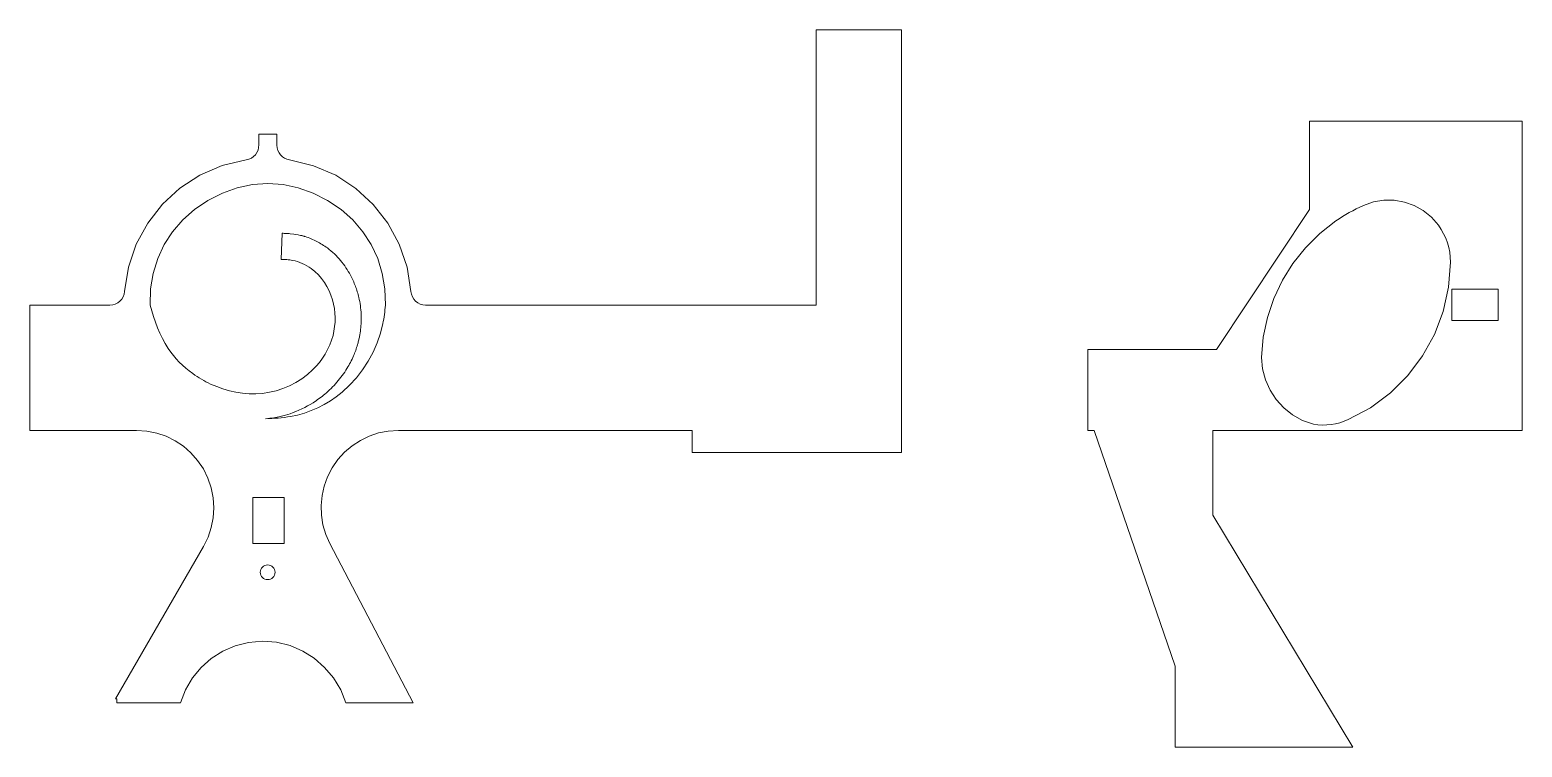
# Model space of a CAD drawing. Header units: millimetres. Extents: x -311 to 499, y -240 to 149.
import ezdxf

# ---------------------------------------------------------------- set-up
doc = ezdxf.new("R2010")
doc.units = ezdxf.units.MM
doc.header["$MEASUREMENT"] = 0
doc.layers.add('layer 1', color=7, linetype='Continuous')

msp = doc.modelspace()

# ---------------------------------------------------------------- linework, layer by layer
at = {"layer": 'layer 1', "color": 230, "lineweight": 9}
for points in [[(-184.8707, -182.4428), (-177.2482, -183.0355), (-169.9464, -184.8548), (-163.0849, -187.8021), (-156.7833, -191.7788), (-151.1613, -196.6861), (-146.3386, -202.4254), (-142.4346, -208.898), (-139.5691, -216.0053), (-103.0813, -216.0053), (-148.3385, -129.4696), (-150.5581, -124.4801), (-152.0905, -119.3199), (-152.9392, -114.0525), (-153.1077, -108.7416), (-152.5995, -103.4508), (-151.4183, -98.2435), (-149.5675, -93.1834), (-147.0506, -88.334), (-143.929, -83.8456), (-140.3002, -79.848), (-136.222, -76.3739), (-131.7526, -73.4563), (-126.9498, -71.1278), (-121.8716, -69.4213), (-116.576, -68.3695), (-111.121, -68.0053), (-61.5221, -68.0053), (46.2779, -68.0053), (48.4779, -68.0053), (48.4779, -70.2053), (48.4779, -80.0053), (108.7516, -80.0053), (162.2779, -80.0053), (162.2779, 149.4904), (115.9287, 149.4904), (115.9287, 2.1947), (115.9287, -0.0053), (113.7287, -0.0053), (-0.0713, -0.0053), (-96.3139, -0.0053), (-97.8492, 0.1413), (-99.2884, 0.565), (-100.6026, 1.2388), (-101.763, 2.1358), (-102.7411, 3.2291), (-103.5079, 4.4918), (-104.0348, 5.8971), (-104.2931, 7.4179), (-106.4107, 20.6817), (-110.6592, 33.1217), (-116.8489, 44.5312), (-124.7903, 54.7039), (-134.2939, 63.4332), (-145.1702, 70.5126), (-157.2295, 75.7357), (-170.2824, 78.8958), (-171.6959, 79.2447), (-172.9914, 79.8272), (-174.1471, 80.6178), (-175.1415, 81.5911), (-175.9528, 82.7217), (-176.5593, 83.9843), (-176.9393, 85.3534), (-177.0713, 86.8036), (-177.0713, 92.832), (-186.925, 92.832), (-186.925, 87.0663), (-187.0185, 85.5793), (-187.3742, 84.1716), (-187.9691, 82.8706), (-188.7802, 81.7036), (-189.7845, 80.6979), (-190.9593, 79.8808), (-192.2814, 79.2796), (-193.728, 78.9216), (-206.8096, 75.7747), (-218.9002, 70.5609), (-229.808, 63.4862), (-239.3409, 54.7569), (-247.3072, 44.5792), (-253.515, 33.1594), (-257.7723, 20.7035), (-259.8872, 7.4179), (-260.1441, 5.8971), (-260.6704, 4.4923), (-261.4372, 3.2301), (-262.4155, 2.1373), (-263.5765, 1.2407), (-264.8912, 0.5669), (-266.3308, 0.1426), (-267.8663, -0.0053), (-311.3382, -0.0053), (-311.3382, -68.0053), (-253.3697, -68.0053), (-247.8064, -68.3645), (-242.4213, -69.44), (-237.2718, -71.1964), (-232.4156, -73.5986), (-227.9103, -76.6113), (-223.8136, -80.1991), (-220.183, -84.3269), (-217.0761, -88.9594), (-214.6022, -93.9628), (-212.832, -99.1799), (-211.7657, -104.5397), (-211.4033, -109.9717), (-211.7451, -115.4049), (-212.7912, -120.7688), (-214.5416, -125.9925), (-216.9966, -131.0053), (-264.8012, -213.8053), (-264.0714, -213.8053), (-264.0714, -216.0053), (-229.5235, -216.0053), (-226.7643, -208.8858), (-222.9707, -202.4304), (-218.2566, -196.7248), (-212.7362, -191.8546), (-206.5233, -187.9056), (-199.7321, -184.9635), (-192.4766, -183.114), (-184.8707, -182.4428)], [(266.9779, -68.0053), (310.9779, -196.0053), (310.9779, -235.0053), (310.9779, -237.0053), (310.9779, -237.8053), (310.9779, -240.0053), (407.4779, -240.0053), (331.4779, -114.0053), (331.4779, -68.0053), (419.4779, -68.0053), (487.4779, -68.0053), (499.4779, -68.0053), (499.4779, 99.9947), (383.9779, 99.9947), (383.9779, 51.9506), (333.3493, -24.0053), (263.4779, -24.0053), (263.4779, -68.0053), (264.9779, -68.0053), (266.9779, -68.0053)], [(-119.5291, -9.9976), (-120.8603, -15.2889), (-122.6439, -20.4813), (-124.86, -25.534), (-127.4886, -30.4062), (-130.5099, -35.0569), (-133.904, -39.4454), (-137.651, -43.5308), (-141.7309, -47.2722), (-144.8264, -49.7048), (-148.0653, -51.9327), (-151.4326, -53.9463), (-154.913, -55.7361), (-158.4914, -57.2924), (-162.1525, -58.6056), (-165.8812, -59.6661), (-169.6622, -60.4643), (-171.3401, -60.7314), (-173.0243, -60.9523), (-174.714, -61.1337), (-176.4081, -61.2821), (-178.1059, -61.4042), (-179.8064, -61.5064), (-181.5086, -61.5955), (-183.2118, -61.678), (-180.8691, -61.3978), (-178.7978, -61.1039), (-176.9606, -60.7947), (-175.3198, -60.4684), (-173.838, -60.1233), (-172.4776, -59.7579), (-171.2011, -59.3703), (-169.971, -58.959), (-168.3416, -58.367), (-166.729, -57.7292), (-165.1343, -57.046), (-163.5586, -56.3174), (-162.003, -55.5439), (-160.4687, -54.7255), (-158.9566, -53.8625), (-157.468, -52.9552), (-156.6334, -52.4202), (-155.807, -51.871), (-154.989, -51.3075), (-154.1796, -50.7299), (-153.3792, -50.138), (-152.588, -49.5319), (-151.8062, -48.9117), (-151.034, -48.2774), (-150.1631, -47.5344), (-149.3056, -46.7729), (-148.4622, -45.9932), (-147.6336, -45.1959), (-146.8204, -44.3814), (-146.0234, -43.5502), (-145.2431, -42.7028), (-144.4802, -41.8397), (-143.7351, -40.9611), (-143.0076, -40.0671), (-142.2983, -39.158), (-141.6072, -38.234), (-140.9349, -37.2953), (-140.2816, -36.3421), (-139.6476, -35.3747), (-139.0333, -34.3933), (-138.5415, -33.5731), (-138.0635, -32.7436), (-137.5995, -31.9049), (-137.1499, -31.0572), (-136.7148, -30.2006), (-136.2945, -29.3352), (-135.8892, -28.4612), (-135.4991, -27.5786), (-135.1841, -26.8325), (-134.8802, -26.0806), (-134.5874, -25.3231), (-134.306, -24.5599), (-134.0362, -23.7911), (-133.778, -23.017), (-133.5316, -22.2376), (-133.2973, -21.4529), (-133.1542, -20.9496), (-133.0161, -20.4443), (-132.8832, -19.9373), (-132.7554, -19.4286), (-132.6327, -18.9185), (-132.5154, -18.4071), (-132.4033, -17.8947), (-132.2966, -17.3814), (-132.1952, -16.8672), (-132.0991, -16.352), (-132.0084, -15.8359), (-131.9229, -15.319), (-131.8428, -14.8013), (-131.7679, -14.2827), (-131.6984, -13.7635), (-131.6342, -13.2435), (-131.5218, -12.2016), (-131.4307, -11.1574), (-131.3611, -10.1111), (-131.3129, -9.0631), (-131.2862, -8.0138), (-131.2812, -6.9633), (-131.2978, -5.9122), (-131.3362, -4.8606), (-131.4021, -3.7247), (-131.4937, -2.5891), (-131.6109, -1.4543), (-131.7541, -0.3207), (-131.9233, 0.8113), (-132.1187, 1.941), (-132.3404, 3.0682), (-132.5885, 4.1923), (-132.7765, 4.9709), (-132.9775, 5.7476), (-133.1913, 6.522), (-133.418, 7.2938), (-133.6574, 8.0625), (-133.9095, 8.8279), (-134.1744, 9.5896), (-134.4518, 10.3472), (-134.7418, 11.1006), (-135.0444, 11.8498), (-135.3596, 12.5945), (-135.6874, 13.3347), (-136.0277, 14.0702), (-136.3808, 14.8007), (-136.7465, 15.5262), (-137.1248, 16.2464), (-137.7012, 17.2905), (-138.3049, 18.3224), (-138.936, 19.3414), (-139.5947, 20.3467), (-140.2811, 21.3375), (-140.9954, 22.3132), (-141.7377, 23.2729), (-142.5081, 24.2159), (-143.307, 25.1414), (-144.1344, 26.0485), (-144.9905, 26.9358), (-145.8753, 27.8024), (-146.7887, 28.6469), (-147.731, 29.4683), (-148.702, 30.2655), (-149.7019, 31.0372), (-150.3755, 31.5305), (-151.0601, 32.011), (-151.7557, 32.4783), (-152.4621, 32.9323), (-153.1791, 33.3725), (-153.9067, 33.7987), (-154.6446, 34.2106), (-155.3927, 34.608), (-156.151, 34.9905), (-156.9196, 35.3579), (-157.6984, 35.7097), (-158.4872, 36.0455), (-159.2861, 36.365), (-160.0949, 36.6677), (-160.9135, 36.9532), (-161.7419, 37.2211), (-162.0443, 37.3137), (-162.3479, 37.4039), (-162.6528, 37.4916), (-162.9589, 37.5769), (-163.2663, 37.6597), (-163.5749, 37.74), (-163.8847, 37.8177), (-164.1957, 37.8929), (-165.6163, 38.2001), (-166.7708, 38.4063), (-167.8825, 38.5699), (-169.9559, 38.7949), (-170.4652, 38.8364), (-170.9603, 38.8724), (-171.441, 38.9034), (-171.9073, 38.9303), (-172.3592, 38.9535), (-172.7966, 38.9737), (-173.2196, 38.9917), (-173.628, 39.008), (-174.2655, 39.0324), (-174.8002, 24.8635), (-174.0217, 24.8336), (-173.2437, 24.8002), (-172.4666, 24.76), (-171.6911, 24.7096), (-170.9176, 24.6454), (-170.1466, 24.5642), (-169.3786, 24.4625), (-168.6141, 24.3369), (-167.2545, 24.045), (-165.9118, 23.6691), (-164.5898, 23.2129), (-163.2925, 22.68), (-162.0239, 22.0743), (-160.7879, 21.3994), (-159.5885, 20.6591), (-158.4296, 19.857), (-156.415, 18.2334), (-154.5555, 16.4326), (-152.8557, 14.4732), (-151.3204, 12.3739), (-149.9543, 10.1535), (-148.7622, 7.8306), (-147.7487, 5.4239), (-146.9187, 2.9521), (-146.3046, 0.5648), (-145.8582, -1.8537), (-145.578, -4.2929), (-145.4628, -6.7425), (-145.511, -9.1918), (-145.7212, -11.6304), (-146.0921, -14.0478), (-146.6223, -16.4336), (-147.4052, -19.0647), (-148.3782, -21.6332), (-149.532, -24.1296), (-150.8575, -26.5444), (-152.3453, -28.8683), (-153.9863, -31.0918), (-155.7712, -33.2055), (-157.6907, -35.2), (-160.5424, -37.7411), (-163.606, -40.0279), (-166.8547, -42.0513), (-170.2618, -43.802), (-173.8004, -45.2706), (-177.4439, -46.4479), (-181.1653, -47.3246), (-184.9379, -47.8914), (-188.5594, -48.1383), (-192.1866, -48.1079), (-195.803, -47.8133), (-199.3923, -47.2675), (-202.9379, -46.4834), (-206.4234, -45.474), (-209.8323, -44.2523), (-213.1481, -42.8312), (-214.4131, -42.2254), (-215.6615, -41.5912), (-216.8932, -40.9285), (-218.1083, -40.2374), (-219.3066, -39.5179), (-220.4883, -38.7698), (-221.6534, -37.9932), (-222.8018, -37.1881), (-224.7246, -35.7465), (-226.5912, -34.2243), (-228.3939, -32.6239), (-230.1252, -30.9483), (-231.7775, -29.2), (-233.3431, -27.3818), (-234.8146, -25.4964), (-236.1843, -23.5465), (-237.8475, -20.8496), (-239.3399, -18.0559), (-240.6853, -15.1787), (-241.9077, -12.2313), (-243.031, -9.227), (-244.0792, -6.179), (-245.0762, -3.1007), (-246.046, -0.0053), (-245.7311, 8.7985), (-244.3077, 17.2558), (-241.8132, 25.2986), (-238.2852, 32.8591), (-233.7612, 39.8693), (-228.279, 46.2611), (-221.8759, 51.9666), (-214.5896, 56.9178), (-206.7318, 60.9004), (-198.6411, 63.745), (-190.3951, 65.4518), (-182.0714, 66.0208), (-173.7476, 65.4518), (-165.5016, 63.745), (-157.4109, 60.9004), (-149.5531, 56.9178), (-142.2668, 51.9666), (-135.8637, 46.2611), (-130.3814, 39.8693), (-125.8575, 32.8591), (-122.3295, 25.2986), (-119.835, 17.2558), (-118.4116, 8.7985), (-118.0967, -0.0053), (-118.2369, -1.3256), (-118.3831, -2.6186), (-118.5378, -3.8878), (-118.7036, -5.1365), (-118.883, -6.3684), (-119.0787, -7.5869), (-119.2932, -8.7955), (-119.5291, -9.9976)], [(357.8158, -28.3919), (358.8053, -17.364), (361.0654, -6.6409), (364.5415, 3.6779), (369.1787, 13.4928), (374.9226, 22.7042), (381.7184, 31.2127), (389.5114, 38.9186), (398.2471, 45.7224), (400.0331, 46.9236), (401.8455, 48.0831), (403.6836, 49.2004), (405.5466, 50.2753), (407.4337, 51.3072), (409.3442, 52.2957), (411.2773, 53.2404), (413.2322, 54.1409), (418.7417, 56.0531), (424.3722, 56.97), (430.0042, 56.9236), (435.5184, 55.9458), (440.7951, 54.0687), (445.7149, 51.3241), (450.1584, 47.7441), (454.0062, 43.3605), (455.5085, 41.1396), (456.8227, 38.8168), (457.945, 36.4043), (458.8713, 33.9142), (459.5977, 31.3585), (460.1203, 28.7495), (460.4352, 26.0992), (460.5383, 23.4199), (459.5235, 9.7456), (456.584, -3.4297), (451.8346, -15.9305), (445.3901, -27.5812), (437.3652, -38.2062), (427.8745, -47.6298), (417.033, -55.6764), (404.9552, -62.1705), (402.7053, -63.0798), (400.4045, -63.8217), (398.0622, -64.395), (395.6876, -64.7984), (393.2903, -65.0308), (390.8795, -65.0909), (388.4647, -64.9775), (386.0552, -64.6893), (380.1323, -62.5514), (374.7452, -59.5367), (369.9678, -55.741), (365.8742, -51.2598), (362.5382, -46.1886), (360.0339, -40.6232), (358.4351, -34.6591), (357.8158, -28.3919)], [(486.3585, 8.6764), (461.3585, 8.6764), (461.3585, -8.3236), (486.3585, -8.3236), (486.3585, 8.6764)], [(-190.1888, -104.4477), (-173.1888, -104.4477), (-173.1888, -129.4477), (-190.1888, -129.4477), (-190.1888, -104.4477)], [(-182.1276, -141.0253), (-182.9337, -141.1066), (-183.6846, -141.3396), (-184.364, -141.7084), (-184.956, -142.1969), (-185.4445, -142.7889), (-185.8133, -143.4683), (-186.0463, -144.2192), (-186.1276, -145.0253), (-186.0463, -145.8314), (-185.8133, -146.5823), (-185.4445, -147.2617), (-184.9561, -147.8537), (-184.3641, -148.3422), (-183.6846, -148.711), (-182.9338, -148.944), (-182.1276, -149.0253), (-181.3215, -148.944), (-180.5706, -148.711), (-179.8912, -148.3422), (-179.2992, -147.8538), (-178.8107, -147.2618), (-178.4419, -146.5823), (-178.2089, -145.8315), (-178.1276, -145.0253), (-178.2089, -144.2192), (-178.4419, -143.4683), (-178.8107, -142.7889), (-179.2992, -142.1969), (-179.8912, -141.7084), (-180.5706, -141.3396), (-181.3215, -141.1066), (-182.1276, -141.0253)]]:
    msp.add_lwpolyline(points, close=True, dxfattribs=at)

doc.saveas('drawing.dxf')
